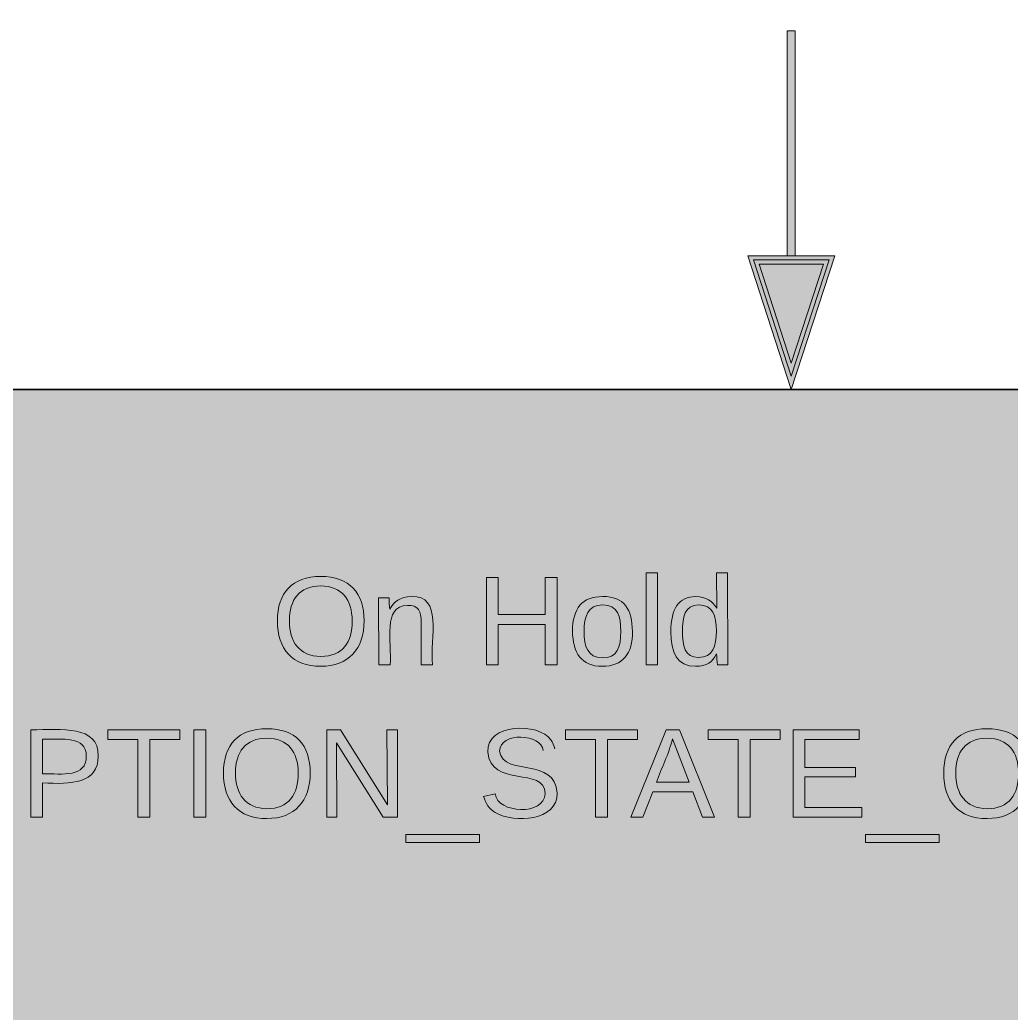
# Model space of a CAD drawing. Extents: x 3 to 1760, y 20 to 1040.
# Drawn here: x 1267.1 to 1388.6, y 543.5 to 665.3 of the extents above; entities that cross this region are included whole.
import ezdxf

# ---------------------------------------------------------------- set-up
doc = ezdxf.new("R2010")
doc.units = 0
doc.header["$MEASUREMENT"] = 0
doc.layers.add('Layer 1', color=7, linetype='Continuous', lineweight=0)

# ---------------------------------------------------------------- blocks, each defined once
blk = doc.blocks.new('Block_70')
at = {"layer": 'Layer 1'}
for points, knots in [([(1304, 597.07), (1307.5, 597.07), (1309.31, 595.08), (1309.31, 591.62), (1309.31, 588.21), (1307.41, 586.05), (1304, 586.05), (1300.5, 586.05), (1298.68, 588.17), (1298.68, 591.62), (1298.68, 595.08), (1300.5, 597.07), (1304, 597.07)], [0, 0, 0, 0, 1, 1, 1, 2, 2, 2, 3, 3, 3, 4, 4, 4, 4]), ([(1304, 587.26), (1306.72, 587.26), (1307.84, 589.03), (1307.84, 591.62), (1307.84, 594.22), (1306.59, 595.9), (1304, 595.9), (1301.36, 595.9), (1300.15, 594.22), (1300.15, 591.62), (1300.15, 589.03), (1301.36, 587.3), (1304, 587.26)], [0, 0, 0, 0, 1, 1, 1, 2, 2, 2, 3, 3, 3, 4, 4, 4, 4]), ([(1315.1, 594.6), (1318.95, 594.78), (1317.39, 589.59), (1317.69, 586.22), (1317.69, 586.22), (1316.31, 586.22), (1316.31, 586.22), (1316.31, 586.22), (1316.31, 591.45), (1316.31, 591.45), (1316.31, 592.79), (1315.97, 593.57), (1314.63, 593.52), (1311.52, 593.44), (1312.73, 589.12), (1312.51, 586.22), (1312.51, 586.22), (1311.13, 586.22), (1311.13, 586.22), (1311.13, 586.22), (1311.08, 594.43), (1311.08, 594.43), (1311.08, 594.43), (1312.38, 594.43), (1312.38, 594.43), (1312.42, 594), (1312.34, 593.4), (1312.47, 593.05), (1312.94, 594), (1313.72, 594.56), (1315.1, 594.6)], [0, 0, 0, 0, 1, 1, 1, 2, 2, 2, 3, 3, 3, 4, 4, 4, 5, 5, 5, 6, 6, 6, 7, 7, 7, 8, 8, 8, 9, 9, 9, 10, 10, 10, 10])]:
    blk.add_open_spline(points, degree=3, knots=knots, dxfattribs=at)
blk = doc.blocks.new('Block_69')
at = {"layer": 'Layer 1'}
blk.add_blockref('Block_70', (0, 0), dxfattribs=at)
blk = doc.blocks.new('Block_72')
at = {"layer": 'Layer 1'}
for points, knots in [([(1331.52, 586.22), (1331.52, 586.22), (1331.52, 591.19), (1331.52, 591.19), (1331.52, 591.19), (1325.73, 591.19), (1325.73, 591.19), (1325.73, 591.19), (1325.73, 586.22), (1325.73, 586.22), (1325.73, 586.22), (1324.31, 586.22), (1324.31, 586.22), (1324.31, 586.22), (1324.31, 596.94), (1324.31, 596.94), (1324.31, 596.94), (1325.73, 596.94), (1325.73, 596.94), (1325.73, 596.94), (1325.73, 592.4), (1325.73, 592.4), (1325.73, 592.4), (1331.52, 592.4), (1331.52, 592.4), (1331.52, 592.4), (1331.52, 596.94), (1331.52, 596.94), (1331.52, 596.94), (1332.99, 596.94), (1332.99, 596.94), (1332.99, 596.94), (1332.99, 586.22), (1332.99, 586.22), (1332.99, 586.22), (1331.52, 586.22), (1331.52, 586.22)], [0, 0, 0, 0, 1, 1, 1, 2, 2, 2, 3, 3, 3, 4, 4, 4, 5, 5, 5, 6, 6, 6, 7, 7, 7, 8, 8, 8, 9, 9, 9, 10, 10, 10, 11, 11, 11, 12, 12, 12, 12]), ([(1343.88, 586.22), (1343.88, 586.22), (1343.88, 597.5), (1343.88, 597.5), (1343.88, 597.5), (1345.26, 597.5), (1345.26, 597.5), (1345.26, 597.5), (1345.26, 586.22), (1345.26, 586.22), (1345.26, 586.22), (1343.88, 586.22), (1343.88, 586.22)], [0, 0, 0, 0, 1, 1, 1, 2, 2, 2, 3, 3, 3, 4, 4, 4, 4]), ([(1349.93, 594.6), (1351.27, 594.6), (1352, 594.04), (1352.52, 593.18), (1352.52, 593.18), (1352.48, 597.5), (1352.48, 597.5), (1352.48, 597.5), (1353.86, 597.5), (1353.86, 597.5), (1353.86, 597.5), (1353.9, 586.22), (1353.9, 586.22), (1353.9, 586.22), (1352.61, 586.22), (1352.61, 586.22), (1352.52, 586.65), (1352.61, 587.22), (1352.48, 587.56), (1352.05, 586.57), (1351.27, 586.05), (1349.93, 586.05), (1347.64, 586.05), (1346.95, 587.73), (1346.9, 590.28), (1346.9, 593.14), (1347.9, 594.6), (1349.93, 594.6)], [0, 0, 0, 0, 1, 1, 1, 2, 2, 2, 3, 3, 3, 4, 4, 4, 5, 5, 5, 6, 6, 6, 7, 7, 7, 8, 8, 8, 9, 9, 9, 9]), ([(1338.52, 594.6), (1341.2, 594.65), (1342.19, 593.01), (1342.19, 590.33), (1342.24, 587.6), (1341.03, 586.05), (1338.48, 586.05), (1335.93, 586.05), (1334.89, 587.73), (1334.85, 590.33), (1334.85, 593.18), (1336.06, 594.6), (1338.52, 594.6)], [0, 0, 0, 0, 1, 1, 1, 2, 2, 2, 3, 3, 3, 4, 4, 4, 4]), ([(1338.48, 587.09), (1340.38, 587.04), (1340.77, 588.43), (1340.77, 590.33), (1340.77, 592.19), (1340.42, 593.57), (1338.56, 593.57), (1336.71, 593.57), (1336.27, 592.19), (1336.27, 590.33), (1336.27, 588.47), (1336.71, 587.13), (1338.48, 587.09)], [0, 0, 0, 0, 1, 1, 1, 2, 2, 2, 3, 3, 3, 4, 4, 4, 4]), ([(1350.32, 593.57), (1348.59, 593.57), (1348.33, 592.1), (1348.33, 590.33), (1348.33, 588.6), (1348.59, 587.13), (1350.27, 587.13), (1352.09, 587.13), (1352.48, 588.51), (1352.48, 590.41), (1352.48, 592.23), (1352.09, 593.61), (1350.32, 593.57)], [0, 0, 0, 0, 1, 1, 1, 2, 2, 2, 3, 3, 3, 4, 4, 4, 4])]:
    blk.add_open_spline(points, degree=3, knots=knots, dxfattribs=at)
blk = doc.blocks.new('Block_71')
at = {"layer": 'Layer 1'}
blk.add_blockref('Block_72', (0, 0), dxfattribs=at)
blk = doc.blocks.new('Block_74')
at = {"layer": 'Layer 1'}
for points, knots in [([(1268.48, 578.27), (1272.24, 578.23), (1276.73, 578.92), (1276.73, 575.03), (1276.73, 571.66), (1273.4, 571.57), (1269.9, 571.75), (1269.9, 571.75), (1269.9, 567.56), (1269.9, 567.56), (1269.9, 567.56), (1268.48, 567.56), (1268.48, 567.56), (1268.48, 567.56), (1268.48, 578.27), (1268.48, 578.27)], [0, 0, 0, 0, 1, 1, 1, 2, 2, 2, 3, 3, 3, 4, 4, 4, 5, 5, 5, 5]), ([(1331.26, 575.72), (1331.05, 577.8), (1325.95, 578.06), (1325.9, 575.64), (1326.51, 572.4), (1332.73, 575.03), (1332.95, 570.49), (1333.08, 567.12), (1327.72, 566.73), (1325.39, 568.12), (1324.65, 568.55), (1324.18, 569.24), (1323.96, 570.1), (1323.96, 570.1), (1325.39, 570.41), (1325.39, 570.41), (1325.6, 567.99), (1331.48, 567.69), (1331.48, 570.45), (1331.48, 573.82), (1324.78, 571.06), (1324.48, 575.55), (1324.26, 579.09), (1330.74, 579.18), (1332.21, 577.02), (1332.43, 576.72), (1332.56, 576.33), (1332.69, 575.94)], [0, 0, 0, 0, 1, 1, 1, 2, 2, 2, 3, 3, 3, 4, 4, 4, 5, 5, 5, 6, 6, 6, 7, 7, 7, 8, 8, 8, 9, 9, 9, 9]), ([(1269.9, 572.87), (1272.37, 572.87), (1275.26, 572.4), (1275.26, 575.03), (1275.26, 577.58), (1272.32, 577.06), (1269.9, 577.1), (1269.9, 577.1), (1269.9, 572.87), (1269.9, 572.87)], [0, 0, 0, 0, 1, 1, 1, 2, 2, 2, 3, 3, 3, 3]), ([(1283.04, 577.06), (1283.04, 577.06), (1283.04, 567.56), (1283.04, 567.56), (1283.04, 567.56), (1281.57, 567.56), (1281.57, 567.56), (1281.57, 567.56), (1281.57, 577.06), (1281.57, 577.06), (1281.57, 577.06), (1277.9, 577.06), (1277.9, 577.06), (1277.9, 577.06), (1277.9, 578.27), (1277.9, 578.27), (1277.9, 578.27), (1286.71, 578.27), (1286.71, 578.27), (1286.71, 578.27), (1286.71, 577.06), (1286.71, 577.06), (1286.71, 577.06), (1283.04, 577.06), (1283.04, 577.06)], [0, 0, 0, 0, 1, 1, 1, 2, 2, 2, 3, 3, 3, 4, 4, 4, 5, 5, 5, 6, 6, 6, 7, 7, 7, 8, 8, 8, 8]), ([(1288.44, 567.56), (1288.44, 567.56), (1288.44, 578.27), (1288.44, 578.27), (1288.44, 578.27), (1289.91, 578.27), (1289.91, 578.27), (1289.91, 578.27), (1289.91, 567.56), (1289.91, 567.56), (1289.91, 567.56), (1288.44, 567.56), (1288.44, 567.56)], [0, 0, 0, 0, 1, 1, 1, 2, 2, 2, 3, 3, 3, 4, 4, 4, 4]), ([(1297.39, 578.4), (1300.89, 578.4), (1302.7, 576.41), (1302.7, 572.96), (1302.7, 569.54), (1300.8, 567.38), (1297.39, 567.38), (1293.89, 567.38), (1292.07, 569.5), (1292.07, 572.96), (1292.07, 576.41), (1293.89, 578.4), (1297.39, 578.4)], [0, 0, 0, 0, 1, 1, 1, 2, 2, 2, 3, 3, 3, 4, 4, 4, 4]), ([(1311.64, 567.56), (1311.64, 567.56), (1305.94, 576.67), (1305.94, 576.67), (1305.94, 576.67), (1305.98, 567.56), (1305.98, 567.56), (1305.98, 567.56), (1304.73, 567.56), (1304.73, 567.56), (1304.73, 567.56), (1304.73, 578.27), (1304.73, 578.27), (1304.73, 578.27), (1306.42, 578.27), (1306.42, 578.27), (1306.42, 578.27), (1312.16, 569.07), (1312.16, 569.07), (1312.16, 569.07), (1312.08, 578.27), (1312.08, 578.27), (1312.08, 578.27), (1313.42, 578.27), (1313.42, 578.27), (1313.42, 578.27), (1313.42, 567.56), (1313.42, 567.56), (1313.42, 567.56), (1311.64, 567.56), (1311.64, 567.56)], [0, 0, 0, 0, 1, 1, 1, 2, 2, 2, 3, 3, 3, 4, 4, 4, 5, 5, 5, 6, 6, 6, 7, 7, 7, 8, 8, 8, 9, 9, 9, 10, 10, 10, 10]), ([(1339.13, 577.06), (1339.13, 577.06), (1339.13, 567.56), (1339.13, 567.56), (1339.13, 567.56), (1337.66, 567.56), (1337.66, 567.56), (1337.66, 567.56), (1337.66, 577.06), (1337.66, 577.06), (1337.66, 577.06), (1333.98, 577.06), (1333.98, 577.06), (1333.98, 577.06), (1333.98, 578.27), (1333.98, 578.27), (1333.98, 578.27), (1342.8, 578.27), (1342.8, 578.27), (1342.8, 578.27), (1342.8, 577.06), (1342.8, 577.06), (1342.8, 577.06), (1339.13, 577.06), (1339.13, 577.06)], [0, 0, 0, 0, 1, 1, 1, 2, 2, 2, 3, 3, 3, 4, 4, 4, 5, 5, 5, 6, 6, 6, 7, 7, 7, 8, 8, 8, 8]), ([(1350.79, 567.56), (1350.79, 567.56), (1349.58, 570.67), (1349.58, 570.67), (1349.58, 570.67), (1344.7, 570.67), (1344.7, 570.67), (1344.7, 570.67), (1343.49, 567.56), (1343.49, 567.56), (1343.49, 567.56), (1341.98, 567.56), (1341.98, 567.56), (1341.98, 567.56), (1346.34, 578.27), (1346.34, 578.27), (1346.34, 578.27), (1347.98, 578.27), (1347.98, 578.27), (1347.98, 578.27), (1352.26, 567.56), (1352.26, 567.56), (1352.26, 567.56), (1350.79, 567.56), (1350.79, 567.56)], [0, 0, 0, 0, 1, 1, 1, 2, 2, 2, 3, 3, 3, 4, 4, 4, 5, 5, 5, 6, 6, 6, 7, 7, 7, 8, 8, 8, 8]), ([(1356.63, 577.06), (1356.63, 577.06), (1356.63, 567.56), (1356.63, 567.56), (1356.63, 567.56), (1355.16, 567.56), (1355.16, 567.56), (1355.16, 567.56), (1355.16, 577.06), (1355.16, 577.06), (1355.16, 577.06), (1351.48, 577.06), (1351.48, 577.06), (1351.48, 577.06), (1351.48, 578.27), (1351.48, 578.27), (1351.48, 578.27), (1360.3, 578.27), (1360.3, 578.27), (1360.3, 578.27), (1360.3, 577.06), (1360.3, 577.06), (1360.3, 577.06), (1356.63, 577.06), (1356.63, 577.06)], [0, 0, 0, 0, 1, 1, 1, 2, 2, 2, 3, 3, 3, 4, 4, 4, 5, 5, 5, 6, 6, 6, 7, 7, 7, 8, 8, 8, 8]), ([(1361.9, 567.56), (1361.9, 567.56), (1361.9, 578.27), (1361.9, 578.27), (1361.9, 578.27), (1369.98, 578.27), (1369.98, 578.27), (1369.98, 578.27), (1369.98, 577.06), (1369.98, 577.06), (1369.98, 577.06), (1363.32, 577.06), (1363.32, 577.06), (1363.32, 577.06), (1363.32, 573.65), (1363.32, 573.65), (1363.32, 573.65), (1369.55, 573.65), (1369.55, 573.65), (1369.55, 573.65), (1369.55, 572.48), (1369.55, 572.48), (1369.55, 572.48), (1363.32, 572.48), (1363.32, 572.48), (1363.32, 572.48), (1363.32, 568.72), (1363.32, 568.72), (1363.32, 568.72), (1370.32, 568.72), (1370.32, 568.72), (1370.32, 568.72), (1370.32, 567.56), (1370.32, 567.56), (1370.32, 567.56), (1361.9, 567.56), (1361.9, 567.56)], [0, 0, 0, 0, 1, 1, 1, 2, 2, 2, 3, 3, 3, 4, 4, 4, 5, 5, 5, 6, 6, 6, 7, 7, 7, 8, 8, 8, 9, 9, 9, 10, 10, 10, 11, 11, 11, 12, 12, 12, 12]), ([(1385.66, 578.4), (1389.16, 578.4), (1390.98, 576.41), (1390.98, 572.96), (1390.98, 569.54), (1389.08, 567.38), (1385.66, 567.38), (1382.16, 567.38), (1380.35, 569.5), (1380.35, 572.96), (1380.35, 576.41), (1382.16, 578.4), (1385.66, 578.4)], [0, 0, 0, 0, 1, 1, 1, 2, 2, 2, 3, 3, 3, 4, 4, 4, 4]), ([(1297.39, 568.59), (1300.11, 568.59), (1301.23, 570.36), (1301.23, 572.96), (1301.23, 575.55), (1299.98, 577.23), (1297.39, 577.23), (1294.75, 577.23), (1293.54, 575.55), (1293.54, 572.96), (1293.54, 570.36), (1294.75, 568.64), (1297.39, 568.59)], [0, 0, 0, 0, 1, 1, 1, 2, 2, 2, 3, 3, 3, 4, 4, 4, 4]), ([(1349.15, 571.83), (1349.15, 571.83), (1347.12, 577.15), (1347.12, 577.15), (1346.6, 575.2), (1345.78, 573.6), (1345.13, 571.83), (1345.13, 571.83), (1349.15, 571.83), (1349.15, 571.83)], [0, 0, 0, 0, 1, 1, 1, 2, 2, 2, 3, 3, 3, 3]), ([(1385.66, 568.59), (1388.39, 568.59), (1389.51, 570.36), (1389.51, 572.96), (1389.51, 575.55), (1388.26, 577.23), (1385.66, 577.23), (1383.03, 577.23), (1381.82, 575.55), (1381.82, 572.96), (1381.82, 570.36), (1383.03, 568.64), (1385.66, 568.59)], [0, 0, 0, 0, 1, 1, 1, 2, 2, 2, 3, 3, 3, 4, 4, 4, 4]), ([(1314.41, 564.44), (1314.41, 564.44), (1314.41, 565.44), (1314.41, 565.44), (1314.41, 565.44), (1323.44, 565.44), (1323.44, 565.44), (1323.44, 565.44), (1323.44, 564.44), (1323.44, 564.44), (1323.44, 564.44), (1314.41, 564.44), (1314.41, 564.44)], [0, 0, 0, 0, 1, 1, 1, 2, 2, 2, 3, 3, 3, 4, 4, 4, 4]), ([(1370.76, 564.44), (1370.76, 564.44), (1370.76, 565.44), (1370.76, 565.44), (1370.76, 565.44), (1379.79, 565.44), (1379.79, 565.44), (1379.79, 565.44), (1379.79, 564.44), (1379.79, 564.44), (1379.79, 564.44), (1370.76, 564.44), (1370.76, 564.44)], [0, 0, 0, 0, 1, 1, 1, 2, 2, 2, 3, 3, 3, 4, 4, 4, 4])]:
    blk.add_open_spline(points, degree=3, knots=knots, dxfattribs=at)
blk = doc.blocks.new('Block_73')
at = {"layer": 'Layer 1'}
blk.add_blockref('Block_74', (0, 0), dxfattribs=at)
blk = doc.blocks.new('Block_0')
at = {"layer": 'Layer 1', "true_color": 0x333333, "transparency": 33554687}
h = blk.add_hatch(color=250, dxfattribs=at)
h.dxf.hatch_style = 2
edge = h.paths.add_edge_path()
edge.add_spline(control_points=[(1380.06, 700.46), (1380.06, 700.46), (1379.06, 700.46), (1379.06, 700.46), (1379.06, 700.46), (1379.06, 744.46), (1379.06, 744.46), (1379.06, 744.46), (1380.06, 744.46), (1380.06, 744.46), (1380.06, 744.46), (1380.06, 700.46), (1380.06, 700.46)], knot_values=[0, 0, 0, 0, 1, 1, 1, 2, 2, 2, 3, 3, 3, 4, 4, 4, 4], degree=3, periodic=0)
edge = h.paths.add_edge_path()
edge.add_spline(control_points=[(1362.16, 636.38), (1362.16, 636.38), (1361.16, 636.38), (1361.16, 636.38), (1361.16, 636.38), (1361.16, 664), (1361.16, 664), (1361.16, 664), (1362.16, 664), (1362.16, 664), (1362.16, 664), (1362.16, 636.38), (1362.16, 636.38)], knot_values=[0, 0, 0, 0, 1, 1, 1, 2, 2, 2, 3, 3, 3, 4, 4, 4, 4], degree=3, periodic=0)
h = blk.add_hatch(color=250, dxfattribs=at)
h.dxf.hatch_style = 2
edge = h.paths.add_edge_path()
edge.add_spline(control_points=[(1357.72, 635.38), (1357.72, 635.38), (1361.67, 623.24), (1361.67, 623.24), (1361.67, 623.24), (1365.62, 635.38), (1365.62, 635.38), (1365.62, 635.38), (1357.72, 635.38), (1357.72, 635.38)], knot_values=[0, 0, 0, 0, 1, 1, 1, 2, 2, 2, 3, 3, 3, 3], degree=3, periodic=0)
edge = h.paths.add_edge_path()
edge.add_spline(control_points=[(1361.66, 620), (1361.66, 620), (1356.34, 636.38), (1356.34, 636.38), (1356.34, 636.38), (1366.99, 636.38), (1366.99, 636.38), (1366.99, 636.38), (1361.66, 620), (1361.66, 620)], knot_values=[0, 0, 0, 0, 1, 1, 1, 2, 2, 2, 3, 3, 3, 3], degree=3, periodic=0)
h = blk.add_hatch(color=250, dxfattribs=at)
h.dxf.hatch_style = 2
edge = h.paths.add_edge_path()
edge.add_spline(control_points=[(1361.66, 621.62), (1361.66, 621.62), (1357.03, 635.88), (1357.03, 635.88), (1357.03, 635.88), (1366.3, 635.88), (1366.3, 635.88), (1366.3, 635.88), (1361.66, 621.62), (1361.66, 621.62)], knot_values=[0, 0, 0, 0, 1, 1, 1, 2, 2, 2, 3, 3, 3, 3], degree=3, periodic=0)
at = {"layer": 'Layer 1', "true_color": 0xa5ceff, "transparency": 33554687}
h = blk.add_hatch(color=151, dxfattribs=at)
h.dxf.hatch_style = 2
edge = h.paths.add_edge_path()
edge.add_spline(control_points=[(1200.41, 620), (1191.58, 620), (1184.41, 612.84), (1184.41, 604), (1184.41, 604), (1184.41, 556), (1184.41, 556), (1184.41, 547.16), (1191.58, 540), (1200.41, 540), (1200.41, 540), (1452.01, 540), (1452.01, 540), (1460.85, 540), (1468.01, 547.16), (1468.01, 556), (1468.01, 556), (1468.01, 604), (1468.01, 604), (1468.01, 612.84), (1460.85, 620), (1452.01, 620), (1452.01, 620), (1200.41, 620), (1200.41, 620)], knot_values=[0, 0, 0, 0, 1, 1, 1, 2, 2, 2, 3, 3, 3, 4, 4, 4, 5, 5, 5, 6, 6, 6, 7, 7, 7, 8, 8, 8, 8], degree=3, periodic=0)
at = {"layer": 'Layer 1', "color": 250, "lineweight": 0, "true_color": 0x333333}
for points, knots in [([(1362.16, 636.38), (1362.16, 636.38), (1361.16, 636.38), (1361.16, 636.38), (1361.16, 636.38), (1361.16, 664), (1361.16, 664), (1361.16, 664), (1362.16, 664), (1362.16, 664), (1362.16, 664), (1362.16, 636.38), (1362.16, 636.38)], [0, 0, 0, 0, 1, 1, 1, 2, 2, 2, 3, 3, 3, 4, 4, 4, 4]), ([(1361.66, 620), (1361.66, 620), (1356.34, 636.38), (1356.34, 636.38), (1356.34, 636.38), (1366.99, 636.38), (1366.99, 636.38), (1366.99, 636.38), (1361.66, 620), (1361.66, 620)], [0, 0, 0, 0, 1, 1, 1, 2, 2, 2, 3, 3, 3, 3]), ([(1357.72, 635.38), (1357.72, 635.38), (1361.67, 623.24), (1361.67, 623.24), (1361.67, 623.24), (1365.62, 635.38), (1365.62, 635.38), (1365.62, 635.38), (1357.72, 635.38), (1357.72, 635.38)], [0, 0, 0, 0, 1, 1, 1, 2, 2, 2, 3, 3, 3, 3])]:
    blk.add_open_spline(points, degree=3, knots=knots, dxfattribs=at)
at = {"layer": 'Layer 1'}
blk.add_open_spline([(1361.66, 621.62), (1361.66, 621.62), (1357.03, 635.88), (1357.03, 635.88), (1357.03, 635.88), (1366.3, 635.88), (1366.3, 635.88), (1366.3, 635.88), (1361.66, 621.62), (1361.66, 621.62)], degree=3, knots=[0, 0, 0, 0, 1, 1, 1, 2, 2, 2, 3, 3, 3, 3], dxfattribs=at)
at = {"layer": 'Layer 1', "color": 18, "lineweight": 35, "true_color": 0x000000}
blk.add_open_spline([(1200.41, 620), (1191.58, 620), (1184.41, 612.84), (1184.41, 604), (1184.41, 604), (1184.41, 556), (1184.41, 556), (1184.41, 547.16), (1191.58, 540), (1200.41, 540), (1200.41, 540), (1452.01, 540), (1452.01, 540), (1460.85, 540), (1468.01, 547.16), (1468.01, 556), (1468.01, 556), (1468.01, 604), (1468.01, 604), (1468.01, 612.84), (1460.85, 620), (1452.01, 620), (1452.01, 620), (1200.41, 620), (1200.41, 620)], degree=3, knots=[0, 0, 0, 0, 1, 1, 1, 2, 2, 2, 3, 3, 3, 4, 4, 4, 5, 5, 5, 6, 6, 6, 7, 7, 7, 8, 8, 8, 8], dxfattribs=at)
at = {"layer": 'Layer 1'}
for name in ['Block_69', 'Block_71', 'Block_73']:
    blk.add_blockref(name, (0, 0), dxfattribs=at)

msp = doc.modelspace()

# ---------------------------------------------------------------- block references
at = {"layer": 'Layer 1'}
msp.add_blockref('Block_0', (0, 0), dxfattribs=at)

doc.saveas('drawing.dxf')
